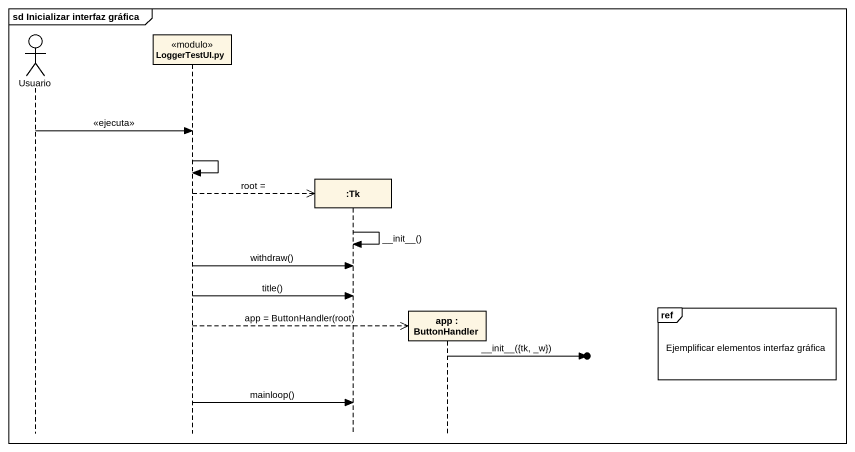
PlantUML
@startuml
mainframe sd Inicializar interfaz gráfica
hide footbox
actor Usuario
participant "LoggerTestUI.py" as LoggerTestUI_py <<modulo>>
participant ":Tk" as Tk
participant "app : ButtonHandler" as app

Usuario -> LoggerTestUI_py : <<ejecuta>>
LoggerTestUI_py -> LoggerTestUI_py
LoggerTestUI_py -->> Tk ** : root =
Tk -> Tk : ~__init~__()
LoggerTestUI_py -> Tk : withdraw()
LoggerTestUI_py -> Tk : title()
ref over app : Ejemplificar elementos interfaz gráfica
LoggerTestUI_py -->> app ** : app = ButtonHandler(root)
app ->o] : ~__init~__({tk, _w})
LoggerTestUI_py -> Tk : mainloop()
@enduml
